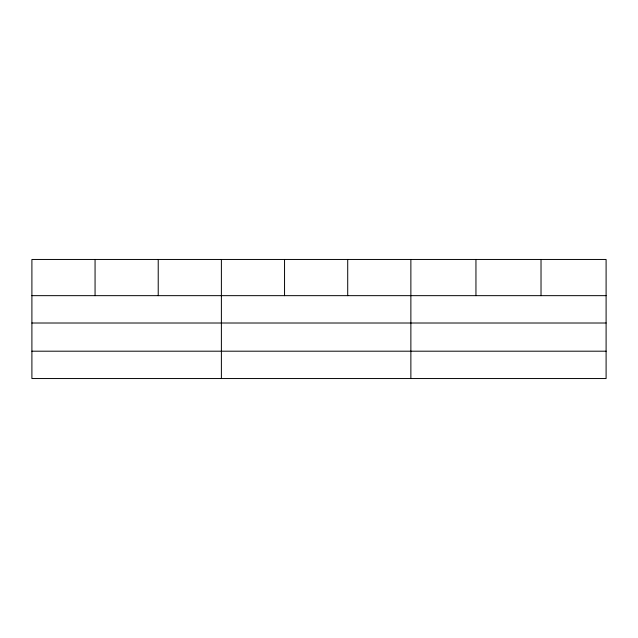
<?xml version="1.0" encoding="UTF-8"?>
<svg xmlns="http://www.w3.org/2000/svg" width="638" height="638" viewBox="0 0 638 638"><rect width="100%" height="100%" fill="white"/><g stroke="black" fill="none" stroke-linecap="round" stroke-linejoin="round"><path stroke-width="0.96" d="M606.1 323.011L606.1 259.459L31.9 259.459L31.9 378.541L606.1 378.541L606.1 323.011L31.9 323.011M31.9 295.657L606.1 295.657M31.9 351.195L606.1 351.195M541.024 259.459L541.024 295.657M475.948 259.459L475.948 295.657M410.872 259.459L410.872 378.541M347.71 259.459L347.71 295.657M284.548 259.459L284.548 295.657M221.386 259.459L221.386 378.541M158.224 259.459L158.224 295.657M95.062 259.459L95.062 295.657"/></g></svg>
